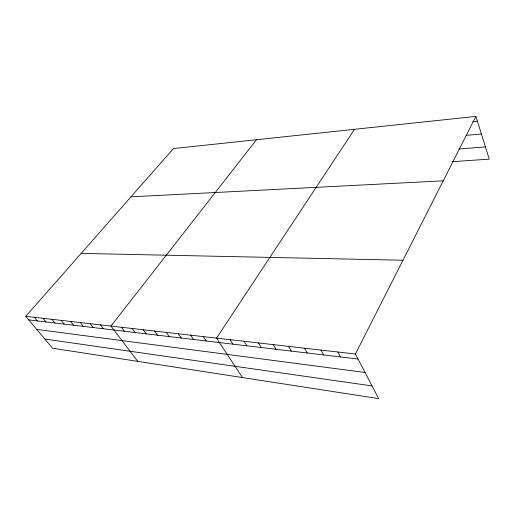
<?xml version="1.0" encoding="UTF-8"?>
<svg xmlns="http://www.w3.org/2000/svg" width="515" height="515" viewBox="0 0 515 515"><rect width="100%" height="100%" fill="white"/><g stroke="black" fill="none" stroke-linecap="round" stroke-linejoin="round"><path stroke-width="0.77" d="M355.421 354.005L475.905 116.396L173.471 148.558L25.75 316.332L52.511 348.204L378.634 398.604L355.421 354.005L25.75 316.332M354.513 129.31L216.519 338.136L242.462 377.559M256.496 139.732L110.944 326.066L137.763 361.382M472.699 121.656L477.392 121.173M466.642 135.323L481.396 133.99M458.897 148.99L485.426 146.897M452.106 161.684L489.25 159.154L475.905 116.396M130.958 196.839L443.228 180.836M81.164 253.393L402.968 260.23M28.731 319.879L358.041 359.039M36.732 329.413L365.038 372.48M44.818 339.044L372.036 385.922M34.28 317.304L37.267 320.897M43.022 318.309L46.009 321.939M51.989 319.332L54.983 323.002M61.182 320.382L64.175 324.096M70.613 321.457L73.613 325.216M80.301 322.564L83.301 326.368M90.241 323.703L93.241 327.553M100.451 324.868L103.451 328.77M121.405 327.263L124.398 331.261M132.155 328.493L135.149 332.536M143.202 329.755L146.189 333.849M154.564 331.055L157.538 335.201M166.248 332.387L169.216 336.585M178.267 333.765L181.222 338.014M190.647 335.175L193.589 339.488M203.386 336.63L206.315 341.001M230.057 339.681L232.947 344.168M244.013 341.278L246.885 345.823M258.414 342.919L261.26 347.535M273.278 344.619L276.091 349.299M288.632 346.376L291.413 351.121M304.494 348.185L307.243 353M320.89 350.058L323.607 354.944M337.859 352.002L340.531 356.959"/></g></svg>
